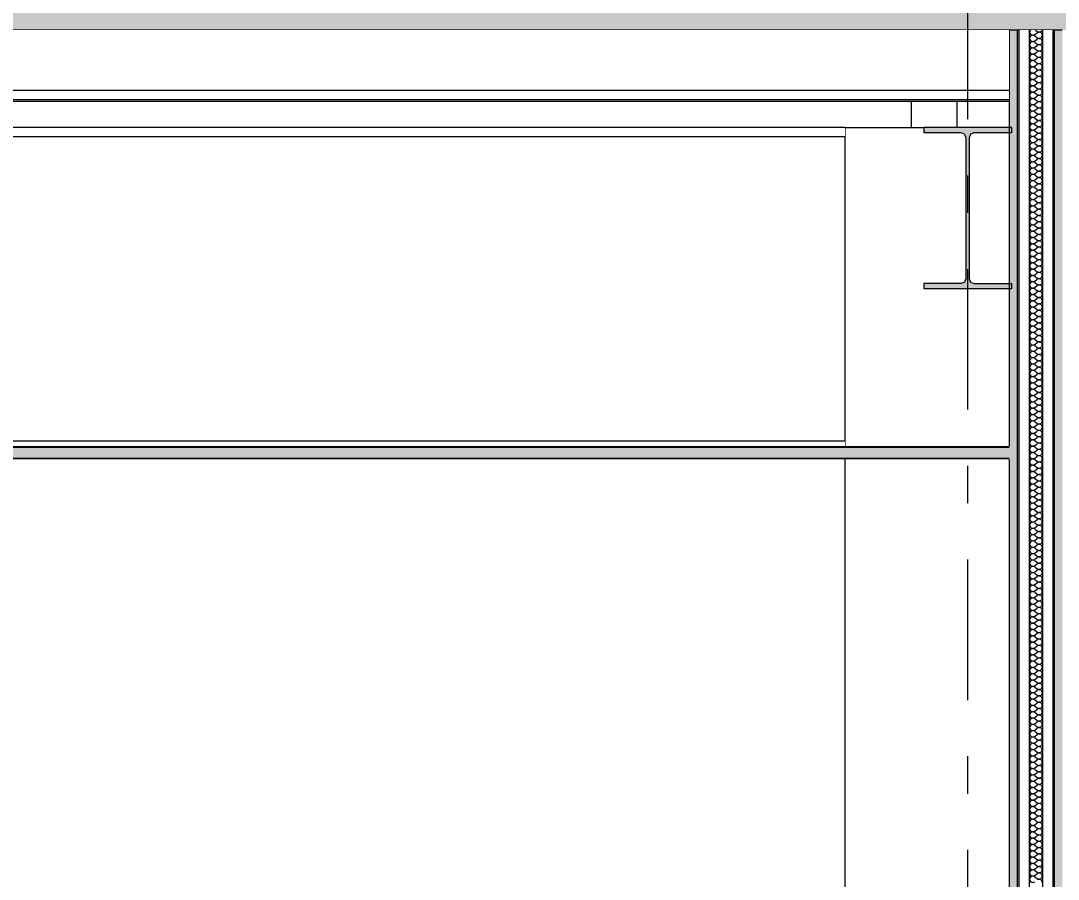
# Model space of a CAD drawing. Header units: millimetres. Extents: x -48147 to 1417267, y -496296 to 18123.
# Drawn here: x 1378748 to 1380703, y -476938 to -475322 of the extents above; entities that cross this region are included whole.
import ezdxf
from ezdxf.enums import TextEntityAlignment as Align

# ---------------------------------------------------------------- set-up
doc = ezdxf.new("R2010")
doc.units = ezdxf.units.MM
doc.header["$MEASUREMENT"] = 0
doc.linetypes.add('Double Dashed', pattern=[546.805537, 264.583325, -105.833328, 70.555556, -105.833328])
doc.linetypes.add('Wipeout_Contour', pattern=[1000, 0, -1000])
for name, color, linetype in [('New_A-15-MG_Structural_Grid_Phase_2', 7, 'Continuous'), ('New_A-20-M_Ceiling', 7, 'Continuous'), ('New_A-20-M_Roof', 7, 'Continuous'), ('New_A-25-M_Wall_Int', 7, 'Continuous'), ('New_A-95-D_1_20', 7, 'Continuous'), ('S-280-M_STRUCT_FRAME.IFC Import', 7, 'Continuous')]:
    doc.layers.add(name, color=color, linetype=linetype)
for name, color, linetype, lineweight, true_color in [('New_A-15-MG_Structural_Grid_Phase_2_Pen_No__222', 7, 'Continuous', 13, 0x65af33), ('New_A-20-M_Ceiling_Pen_No__107', 7, 'Continuous', 15, 0xa6a6a6), ('New_A-20-M_Ceiling_Pen_No__29', 7, 'Continuous', 50, 0x2a2a2a), ('New_A-20-M_Roof_Pen_No__81', 7, 'Continuous', 20, 0x6a6a6a), ('New_A-25-M_Wall_Int_Pen_No__107', 7, 'Continuous', 15, 0xa6a6a6)]:
    doc.layers.add(name, color=color, linetype=linetype, lineweight=lineweight, true_color=true_color)
for name, color, linetype, lineweight in [('New_A-20-M_Roof_Pen_No__4', 7, 'Continuous', 20), ('New_A-25-M_Wall_Int_Pen_No__1', 7, 'Continuous', 13), ('New_A-25-M_Wall_Int_Pen_No__87', 8, 'Continuous', 20), ('New_A-95-D_1_20_Pen_No__1', 7, 'Continuous', 13), ('S-280-M_STRUCT_FRAME.IFC Import_Pen_No__1', 7, 'Continuous', 13), ('S-280-M_STRUCT_FRAME.IFC Import_Pen_No__160', 5, 'Continuous', 200), ('S-280-M_STRUCT_FRAME.IFC Import_Pen_No__90', 8, 'Continuous', 20)]:
    doc.layers.add(name, color=color, linetype=linetype, lineweight=lineweight)
doc.styles.add('GENERATED_STYLE_1', font='')
doc.styles.add('GENERATED_STYLE_2', font='')
doc.styles.get('GENERATED_STYLE_1').set_extended_font_data('Arial')
doc.styles.get('GENERATED_STYLE_2').set_extended_font_data('Swis721 BT')
doc.dimstyles.new('GENERATED_STYLE__4', dxfattribs={"dimtxt": 125, "dimasz": 47.5, "dimexe": 0.18, "dimexo": 50, "dimgap": 0.09, "dimtad": 1, "dimdec": 0, "dimzin": 0, "dimdsep": 46, "dimtxsty": 'GENERATED_STYLE_1', "dimblk": 'ARROWHEAD_2', "dimblk1": 'ARROWHEAD_2', "dimblk2": 'ARROWHEAD_2', "dimcen": 0.09, "dimclrd": 7, "dimclre": 7, "dimclrt": 7, "dimadec": 0, "dimazin": 0, "dimtfac": 1, "dimtdec": 4, "dimtmove": 0, "dimatfit": 3, "dimfxl": 1, "dimtolj": 1, "dimtzin": 0, "dimarcsym": 0})

# ---------------------------------------------------------------- blocks, each defined once
blk = doc.blocks.new('Section Elem_259_2', base_point=(1376122.5, -491272.8))
at = {"layer": 'New_A-20-M_Ceiling_Pen_No__107', "linetype": 'Continuous'}
blk.add_hatch(color=256, dxfattribs=at).paths.add_polyline_path([(1380616.5, -476122.8), (1370604.6, -476122.8), (1370604.6, -476147.8), (1380616.5, -476147.8)])
at = {"layer": 'New_A-20-M_Ceiling_Pen_No__29', "linetype": 'Continuous'}
for p, q in [((1380610.4, -476122.8), (1370604.6, -476122.8)), ((1380610.4, -476147.8), (1370604.6, -476147.8))]:
    blk.add_line(p, q, dxfattribs=at)
blk = doc.blocks.new('Section Elem_273_2', base_point=(1376122.5, -491272.8))
at = {"layer": 'New_A-20-M_Roof_Pen_No__81', "linetype": 'Continuous', "lineweight": 0, "true_color": 0x353535}
blk.add_hatch(color=250, dxfattribs=at).paths.add_polyline_path([(1360664.7, -475304.2), (1360664.5, -475339.3), (1385633.6, -475339.3), (1385633.6, -475304.2)])
at = {"layer": 'New_A-20-M_Roof_Pen_No__4', "linetype": 'Continuous'}
blk.add_line((1380610.4, -475339.3), (1375304.8, -475339.3), dxfattribs=at)
at = {"layer": 'New_A-20-M_Roof_Pen_No__4', "linetype": 'Continuous', "flags": 128}
blk.add_lwpolyline([(1380710.4, -475339.3), (1380695.4, -475339.3), (1380692.4, -475339.3), (1380673.4, -475339.3), (1380648.4, -475339.3), (1380628.4, -475339.3), (1380625.4, -475339.3), (1380610.4, -475339.3)], dxfattribs=at)
blk = doc.blocks.new('Section Elem_358_2', base_point=(1376122.5, -491272.8))
at = {"color": 254, "linetype": 'Wipeout_Contour', "lineweight": 0, "ltscale": 5840265.393361829}
blk.add_wipeout([(1380426.7, -475522.8), (1380511.7, -475522.8), (1380511.7, -475473.3), (1380426.7, -475473.3)], dxfattribs=at).dxf.layer = 'New_A-25-M_Wall_Int'
at = {"layer": 'New_A-25-M_Wall_Int_Pen_No__87', "linetype": 'Continuous'}
for p, q in [((1380426.7, -475522.8), (1380426.7, -475473.3)), ((1380511.7, -475473.3), (1380511.7, -475522.8))]:
    blk.add_line(p, q, dxfattribs=at)
blk = doc.blocks.new('Section Elem_383_2', base_point=(1376122.5, -491272.8))
at = {"color": 254, "linetype": 'Wipeout_Contour', "lineweight": 0, "ltscale": 34957127.28784949}
blk.add_wipeout([(1376271.9, -475729.6), (1375149.6, -475729.6), (1375149.6, -476113.1), (1380301.1, -476113.1), (1380301.1, -475540.1), (1376440.8, -475540.1), (1376435.9, -475542.1), (1376432.2, -475551.1), (1376432.2, -476027.6), (1376435.9, -476036.6), (1376444.9, -476040.3), (1376531.8, -476040.3), (1376531.8, -476055.9), (1376322.5, -476055.9), (1376322.5, -476040.3), (1376409.4, -476040.3), (1376418.3, -476036.6), (1376422.1, -476027.6), (1376422.1, -475887.8), (1376422.1, -475687.8), (1376422.1, -475551.1), (1376418.3, -475542.1), (1376413.5, -475540.1), (1376271.9, -475540.1)], dxfattribs=at).dxf.layer = 'New_A-25-M_Wall_Int'
at = {"color": 254, "linetype": 'Wipeout_Contour', "lineweight": 0, "ltscale": 5824102.288806768}
blk.add_wipeout([(1380301.1, -476147.8), (1370604.6, -476147.8), (1370604.6, -479122.8), (1380301.1, -479122.8)], dxfattribs=at).dxf.layer = 'New_A-25-M_Wall_Int'
blk = doc.blocks.new('Section Elem_398_2', base_point=(1376122.5, -491272.8))
at = {"color": 254, "linetype": 'Wipeout_Contour', "lineweight": 0, "ltscale": 20442215.42321885}
blk.add_wipeout([(1380301.1, -475522.8), (1380301.1, -476122.8), (1380610.4, -476122.8), (1380610.4, -475826.6), (1380449.4, -475826.6), (1380449.4, -475816.4), (1380520, -475816.4), (1380526.3, -475813.8), (1380528.9, -475807.5), (1380528.9, -475541.9), (1380526.3, -475535.6), (1380520, -475533), (1380449.4, -475533), (1380449.4, -475522.8)], dxfattribs=at).dxf.layer = 'New_A-25-M_Wall_Int'
at = {"color": 254, "linetype": 'Wipeout_Contour', "lineweight": 0, "ltscale": 5843006.77766928}
blk.add_wipeout([(1380610.4, -476147.8), (1380301.1, -476147.8), (1380301.1, -479122.8), (1380610.4, -479122.8)], dxfattribs=at).dxf.layer = 'New_A-25-M_Wall_Int'
at = {"layer": 'New_A-25-M_Wall_Int_Pen_No__87', "linetype": 'Continuous'}
for p, q in [((1380301.1, -475522.8), (1380301.1, -476122.8)), ((1380301.1, -475522.8), (1380449.4, -475522.8)), ((1380301.1, -476147.8), (1380301.1, -479122.8))]:
    blk.add_line(p, q, dxfattribs=at)
at = {"color": 254, "linetype": 'Wipeout_Contour', "lineweight": 0, "ltscale": 11681654.48860206}
blk.add_wipeout([(1380535, -475541.9), (1380535, -475807.5), (1380537.6, -475813.8), (1380543.9, -475816.4), (1380610.4, -475816.4), (1380610.4, -475533), (1380543.9, -475533), (1380537.6, -475535.6)], dxfattribs=at).dxf.layer = 'New_A-25-M_Wall_Int'
blk = doc.blocks.new('*X432', base_point=(1376122.5, -491272.8))
at = {"layer": 'New_A-25-M_Wall_Int_Pen_No__107', "linetype": 'Continuous'}
for p, q in [((1380659.8, -475339.3), (1380663.3, -475341.9)), ((1380658.5, -475347.8), (1380663.3, -475344.3)), ((1380658.5, -475350.2), (1380663.3, -475353.8)), ((1380658.5, -475359.7), (1380663.3, -475356.2)), ((1380658.5, -475362.1), (1380663.3, -475365.7)), ((1380658.5, -475371.6), (1380663.3, -475368.1)), ((1380658.5, -475374), (1380663.3, -475377.6)), ((1380658.5, -475383.5), (1380663.3, -475380)), ((1380658.5, -475385.9), (1380663.3, -475389.5)), ((1380658.5, -475395.4), (1380663.3, -475391.9)), ((1380658.5, -475397.8), (1380663.3, -475401.4)), ((1380658.5, -475407.3), (1380663.3, -475403.8)), ((1380658.5, -475409.7), (1380663.3, -475413.3)), ((1380658.5, -475419.3), (1380663.3, -475415.7)), ((1380658.5, -475421.6), (1380663.3, -475425.2)), ((1380658.5, -475431.2), (1380663.3, -475427.6)), ((1380658.5, -475433.5), (1380663.3, -475437.1)), ((1380658.5, -475443.1), (1380663.3, -475439.5)), ((1380658.5, -475445.4), (1380663.3, -475449)), ((1380658.5, -475455), (1380663.3, -475451.4)), ((1380658.5, -475457.3), (1380663.3, -475460.9)), ((1380658.5, -475466.9), (1380663.3, -475463.3)), ((1380658.5, -475469.3), (1380663.3, -475472.8)), ((1380658.5, -475478.8), (1380663.3, -475475.2)), ((1380658.5, -475481.2), (1380663.3, -475484.7)), ((1380658.5, -475490.7), (1380663.3, -475487.1)), ((1380658.5, -475493.1), (1380663.3, -475496.6)), ((1380658.5, -475502.6), (1380663.3, -475499)), ((1380658.5, -475505), (1380663.3, -475508.5)), ((1380658.5, -475514.5), (1380663.3, -475510.9)), ((1380658.5, -475516.9), (1380663.3, -475520.4)), ((1380658.5, -475526.4), (1380663.3, -475522.8)), ((1380658.5, -475528.8), (1380663.3, -475532.3)), ((1380658.5, -475538.3), (1380663.3, -475534.7)), ((1380658.5, -475540.7), (1380663.3, -475544.3)), ((1380658.5, -475550.2), (1380663.3, -475546.6)), ((1380658.5, -475552.6), (1380663.3, -475556.2)), ((1380658.5, -475562.1), (1380663.3, -475558.5)), ((1380658.5, -475564.5), (1380663.3, -475568.1)), ((1380658.5, -475574), (1380663.3, -475570.4)), ((1380658.5, -475576.4), (1380663.3, -475580)), ((1380658.5, -475585.9), (1380663.3, -475582.3)), ((1380658.5, -475588.3), (1380663.3, -475591.9)), ((1380658.5, -475597.8), (1380663.3, -475594.3)), ((1380658.5, -475600.2), (1380663.3, -475603.8)), ((1380658.5, -475609.7), (1380663.3, -475606.2)), ((1380658.5, -475612.1), (1380663.3, -475615.7)), ((1380658.5, -475621.6), (1380663.3, -475618.1)), ((1380658.5, -475624), (1380663.3, -475627.6)), ((1380658.5, -475633.5), (1380663.3, -475630)), ((1380658.5, -475635.9), (1380663.3, -475639.5)), ((1380658.5, -475645.4), (1380663.3, -475641.9)), ((1380658.5, -475647.8), (1380663.3, -475651.4)), ((1380658.5, -475657.3), (1380663.3, -475653.8)), ((1380658.5, -475659.7), (1380663.3, -475663.3)), ((1380658.5, -475669.3), (1380663.3, -475665.7)), ((1380658.5, -475671.6), (1380663.3, -475675.2)), ((1380658.5, -475681.2), (1380663.3, -475677.6)), ((1380658.5, -475683.5), (1380663.3, -475687.1)), ((1380658.5, -475693.1), (1380663.3, -475689.5)), ((1380658.5, -475695.4), (1380663.3, -475699)), ((1380658.5, -475705), (1380663.3, -475701.4)), ((1380658.5, -475707.3), (1380663.3, -475710.9)), ((1380658.5, -475716.9), (1380663.3, -475713.3)), ((1380658.5, -475719.3), (1380663.3, -475722.8)), ((1380658.5, -475728.8), (1380663.3, -475725.2)), ((1380658.5, -475731.2), (1380663.3, -475734.7)), ((1380658.5, -475740.7), (1380663.3, -475737.1)), ((1380658.5, -475743.1), (1380663.3, -475746.6)), ((1380658.5, -475752.6), (1380663.3, -475749)), ((1380658.5, -475755), (1380663.3, -475758.5)), ((1380658.5, -475764.5), (1380663.3, -475760.9)), ((1380658.5, -475766.9), (1380663.3, -475770.4)), ((1380658.5, -475776.4), (1380663.3, -475772.8)), ((1380658.5, -475778.8), (1380663.3, -475782.3)), ((1380658.5, -475788.3), (1380663.3, -475784.7)), ((1380658.5, -475790.7), (1380663.3, -475794.3)), ((1380658.5, -475800.2), (1380663.3, -475796.6)), ((1380658.5, -475802.6), (1380663.3, -475806.2)), ((1380658.5, -475812.1), (1380663.3, -475808.5)), ((1380658.5, -475814.5), (1380663.3, -475818.1)), ((1380658.5, -475824), (1380663.3, -475820.4)), ((1380658.5, -475826.4), (1380663.3, -475830)), ((1380658.5, -475835.9), (1380663.3, -475832.3)), ((1380658.5, -475838.3), (1380663.3, -475841.9)), ((1380658.5, -475847.8), (1380663.3, -475844.3)), ((1380658.5, -475850.2), (1380663.3, -475853.8)), ((1380658.5, -475859.7), (1380663.3, -475856.2)), ((1380658.5, -475862.1), (1380663.3, -475865.7)), ((1380658.5, -475871.6), (1380663.3, -475868.1)), ((1380658.5, -475874), (1380663.3, -475877.6)), ((1380658.5, -475883.5), (1380663.3, -475880)), ((1380658.5, -475885.9), (1380663.3, -475889.5)), ((1380658.5, -475895.4), (1380663.3, -475891.9)), ((1380658.5, -475897.8), (1380663.3, -475901.4)), ((1380658.5, -475907.3), (1380663.3, -475903.8)), ((1380658.5, -475909.7), (1380663.3, -475913.3)), ((1380658.5, -475919.3), (1380663.3, -475915.7)), ((1380658.5, -475921.6), (1380663.3, -475925.2)), ((1380658.5, -475931.2), (1380663.3, -475927.6)), ((1380658.5, -475933.5), (1380663.3, -475937.1)), ((1380658.5, -475943.1), (1380663.3, -475939.5)), ((1380658.5, -475945.4), (1380663.3, -475949)), ((1380658.5, -475955), (1380663.3, -475951.4)), ((1380658.5, -475957.3), (1380663.3, -475960.9)), ((1380658.5, -475966.9), (1380663.3, -475963.3)), ((1380658.5, -475969.3), (1380663.3, -475972.8)), ((1380658.5, -475978.8), (1380663.3, -475975.2)), ((1380658.5, -475981.2), (1380663.3, -475984.7)), ((1380658.5, -475990.7), (1380663.3, -475987.1)), ((1380658.5, -475993.1), (1380663.3, -475996.6)), ((1380658.5, -476002.6), (1380663.3, -475999)), ((1380658.5, -476005), (1380663.3, -476008.5)), ((1380658.5, -476014.5), (1380663.3, -476010.9)), ((1380658.5, -476016.9), (1380663.3, -476020.4)), ((1380658.5, -476026.4), (1380663.3, -476022.8)), ((1380658.5, -476028.8), (1380663.3, -476032.3)), ((1380658.5, -476038.3), (1380663.3, -476034.7)), ((1380658.5, -476040.7), (1380663.3, -476044.3)), ((1380658.5, -476050.2), (1380663.3, -476046.6)), ((1380658.5, -476052.6), (1380663.3, -476056.2)), ((1380658.5, -476062.1), (1380663.3, -476058.5)), ((1380658.5, -476064.5), (1380663.3, -476068.1)), ((1380658.5, -476074), (1380663.3, -476070.4)), ((1380658.5, -476076.4), (1380663.3, -476080)), ((1380658.5, -476085.9), (1380663.3, -476082.3)), ((1380658.5, -476088.3), (1380663.3, -476091.9)), ((1380658.5, -476097.8), (1380663.3, -476094.3)), ((1380658.5, -476100.2), (1380663.3, -476103.8)), ((1380658.5, -476109.7), (1380663.3, -476106.2)), ((1380658.5, -476112.1), (1380663.3, -476115.7)), ((1380658.5, -476121.6), (1380663.3, -476118.1)), ((1380658.5, -476124), (1380663.3, -476127.6)), ((1380658.5, -476133.5), (1380663.3, -476130)), ((1380658.5, -476135.9), (1380663.3, -476139.5)), ((1380658.5, -476145.4), (1380663.3, -476141.9)), ((1380658.5, -476147.8), (1380663.3, -476151.4)), ((1380658.5, -476157.3), (1380663.3, -476153.8)), ((1380658.5, -476159.7), (1380663.3, -476163.3)), ((1380658.5, -476169.3), (1380663.3, -476165.7)), ((1380658.5, -476171.6), (1380663.3, -476175.2)), ((1380658.5, -476181.2), (1380663.3, -476177.6)), ((1380658.5, -476183.5), (1380663.3, -476187.1)), ((1380658.5, -476193.1), (1380663.3, -476189.5)), ((1380658.5, -476195.4), (1380663.3, -476199)), ((1380658.5, -476205), (1380663.3, -476201.4)), ((1380658.5, -476207.3), (1380663.3, -476210.9)), ((1380658.5, -476216.9), (1380663.3, -476213.3)), ((1380658.5, -476219.3), (1380663.3, -476222.8)), ((1380658.5, -476228.8), (1380663.3, -476225.2)), ((1380658.5, -476231.2), (1380663.3, -476234.7)), ((1380658.5, -476240.7), (1380663.3, -476237.1)), ((1380658.5, -476243.1), (1380663.3, -476246.6)), ((1380658.5, -476252.6), (1380663.3, -476249)), ((1380658.5, -476255), (1380663.3, -476258.5)), ((1380658.5, -476264.5), (1380663.3, -476260.9)), ((1380658.5, -476266.9), (1380663.3, -476270.4)), ((1380658.5, -476276.4), (1380663.3, -476272.8)), ((1380658.5, -476278.8), (1380663.3, -476282.3)), ((1380658.5, -476288.3), (1380663.3, -476284.7)), ((1380658.5, -476290.7), (1380663.3, -476294.3)), ((1380658.5, -476300.2), (1380663.3, -476296.6)), ((1380658.5, -476302.6), (1380663.3, -476306.2)), ((1380658.5, -476312.1), (1380663.3, -476308.5)), ((1380658.5, -476314.5), (1380663.3, -476318.1)), ((1380658.5, -476324), (1380663.3, -476320.4)), ((1380658.5, -476326.4), (1380663.3, -476330)), ((1380658.5, -476335.9), (1380663.3, -476332.3)), ((1380658.5, -476338.3), (1380663.3, -476341.9)), ((1380658.5, -476347.8), (1380663.3, -476344.3)), ((1380658.5, -476350.2), (1380663.3, -476353.8)), ((1380658.5, -476359.7), (1380663.3, -476356.2)), ((1380658.5, -476362.1), (1380663.3, -476365.7)), ((1380658.5, -476371.6), (1380663.3, -476368.1)), ((1380658.5, -476374), (1380663.3, -476377.6)), ((1380658.5, -476383.5), (1380663.3, -476380)), ((1380658.5, -476385.9), (1380663.3, -476389.5)), ((1380658.5, -476395.4), (1380663.3, -476391.9)), ((1380658.5, -476397.8), (1380663.3, -476401.4)), ((1380658.5, -476407.3), (1380663.3, -476403.8)), ((1380658.5, -476409.7), (1380663.3, -476413.3)), ((1380658.5, -476419.3), (1380663.3, -476415.7)), ((1380658.5, -476421.6), (1380663.3, -476425.2)), ((1380658.5, -476431.2), (1380663.3, -476427.6)), ((1380658.5, -476433.5), (1380663.3, -476437.1)), ((1380658.5, -476443.1), (1380663.3, -476439.5)), ((1380658.5, -476445.4), (1380663.3, -476449)), ((1380658.5, -476455), (1380663.3, -476451.4)), ((1380658.5, -476457.3), (1380663.3, -476460.9)), ((1380658.5, -476466.9), (1380663.3, -476463.3)), ((1380658.5, -476469.3), (1380663.3, -476472.8)), ((1380658.5, -476478.8), (1380663.3, -476475.2)), ((1380658.5, -476481.2), (1380663.3, -476484.7)), ((1380658.5, -476490.7), (1380663.3, -476487.1)), ((1380658.5, -476493.1), (1380663.3, -476496.6)), ((1380658.5, -476502.6), (1380663.3, -476499)), ((1380658.5, -476505), (1380663.3, -476508.5)), ((1380658.5, -476514.5), (1380663.3, -476510.9)), ((1380658.5, -476516.9), (1380663.3, -476520.4)), ((1380658.5, -476526.4), (1380663.3, -476522.8)), ((1380658.5, -476528.8), (1380663.3, -476532.3)), ((1380658.5, -476538.3), (1380663.3, -476534.7)), ((1380658.5, -476540.7), (1380663.3, -476544.3)), ((1380658.5, -476550.2), (1380663.3, -476546.6)), ((1380658.5, -476552.6), (1380663.3, -476556.2)), ((1380658.5, -476562.1), (1380663.3, -476558.5)), ((1380658.5, -476564.5), (1380663.3, -476568.1)), ((1380658.5, -476574), (1380663.3, -476570.4)), ((1380658.5, -476576.4), (1380663.3, -476580)), ((1380658.5, -476585.9), (1380663.3, -476582.3)), ((1380658.5, -476588.3), (1380663.3, -476591.9)), ((1380658.5, -476597.8), (1380663.3, -476594.3)), ((1380658.5, -476600.2), (1380663.3, -476603.8)), ((1380658.5, -476609.7), (1380663.3, -476606.2)), ((1380658.5, -476612.1), (1380663.3, -476615.7)), ((1380658.5, -476621.6), (1380663.3, -476618.1)), ((1380658.5, -476624), (1380663.3, -476627.6)), ((1380658.5, -476633.5), (1380663.3, -476630)), ((1380658.5, -476635.9), (1380663.3, -476639.5)), ((1380658.5, -476645.4), (1380663.3, -476641.9)), ((1380658.5, -476647.8), (1380663.3, -476651.4)), ((1380658.5, -476657.3), (1380663.3, -476653.8)), ((1380658.5, -476659.7), (1380663.3, -476663.3)), ((1380658.5, -476669.3), (1380663.3, -476665.7)), ((1380658.5, -476671.6), (1380663.3, -476675.2)), ((1380658.5, -476681.2), (1380663.3, -476677.6)), ((1380658.5, -476683.5), (1380663.3, -476687.1)), ((1380658.5, -476693.1), (1380663.3, -476689.5)), ((1380658.5, -476695.4), (1380663.3, -476699)), ((1380658.5, -476705), (1380663.3, -476701.4)), ((1380658.5, -476707.3), (1380663.3, -476710.9)), ((1380658.5, -476716.9), (1380663.3, -476713.3)), ((1380658.5, -476719.3), (1380663.3, -476722.8)), ((1380658.5, -476728.8), (1380663.3, -476725.2)), ((1380658.5, -476731.2), (1380663.3, -476734.7)), ((1380658.5, -476740.7), (1380663.3, -476737.1)), ((1380658.5, -476743.1), (1380663.3, -476746.6)), ((1380658.5, -476752.6), (1380663.3, -476749)), ((1380658.5, -476755), (1380663.3, -476758.5)), ((1380658.5, -476764.5), (1380663.3, -476760.9)), ((1380658.5, -476766.9), (1380663.3, -476770.4)), ((1380658.5, -476776.4), (1380663.3, -476772.8)), ((1380658.5, -476778.8), (1380663.3, -476782.3)), ((1380658.5, -476788.3), (1380663.3, -476784.7)), ((1380658.5, -476790.7), (1380663.3, -476794.3)), ((1380658.5, -476800.2), (1380663.3, -476796.6)), ((1380658.5, -476802.6), (1380663.3, -476806.2)), ((1380658.5, -476812.1), (1380663.3, -476808.5)), ((1380658.5, -476814.5), (1380663.3, -476818.1)), ((1380658.5, -476824), (1380663.3, -476820.4)), ((1380658.5, -476826.4), (1380663.3, -476830)), ((1380658.5, -476835.9), (1380663.3, -476832.3)), ((1380658.5, -476838.3), (1380663.3, -476841.9)), ((1380658.5, -476847.8), (1380663.3, -476844.3)), ((1380658.5, -476850.2), (1380663.3, -476853.8)), ((1380658.5, -476859.7), (1380663.3, -476856.2)), ((1380658.5, -476862.1), (1380663.3, -476865.7)), ((1380658.5, -476871.6), (1380663.3, -476868.1)), ((1380658.5, -476874), (1380663.3, -476877.6)), ((1380658.5, -476883.5), (1380663.3, -476880)), ((1380658.5, -476885.9), (1380663.3, -476889.5)), ((1380658.5, -476895.4), (1380663.3, -476891.9)), ((1380658.5, -476897.8), (1380663.3, -476901.4)), ((1380658.5, -476907.3), (1380663.3, -476903.8)), ((1380658.5, -476909.7), (1380663.3, -476913.3)), ((1380658.5, -476919.3), (1380663.3, -476915.7)), ((1380658.5, -476921.6), (1380663.3, -476925.2)), ((1380658.5, -476931.2), (1380663.3, -476927.6)), ((1380658.5, -476933.5), (1380663.3, -476937.1))]:
    blk.add_line(p, q, dxfattribs=at)
for centre, start, end in [((1380654.9, -475343.1), 140.2276, 306.8699), ((1380666.8, -475337.1), 233.1301, 338.8838), ((1380654.9, -475355), 53.1301, 306.8699), ((1380666.8, -475349), 0, 126.8699), ((1380666.8, -475349), 233.1301, 0), ((1380666.8, -475360.9), 0, 126.8699), ((1380654.9, -475366.9), 53.1301, 306.8699), ((1380654.9, -475378.8), 53.1301, 306.8699), ((1380666.8, -475360.9), 233.1301, 0), ((1380666.8, -475372.8), 0, 126.8699), ((1380666.8, -475372.8), 233.1301, 0), ((1380666.8, -475384.7), 0, 126.8699), ((1380654.9, -475390.7), 53.1301, 306.8699), ((1380654.9, -475402.6), 53.1301, 306.8699), ((1380666.8, -475384.7), 233.1301, 0), ((1380666.8, -475396.6), 0, 126.8699), ((1380666.8, -475396.6), 233.1301, 0), ((1380654.9, -475414.5), 53.1301, 306.8699), ((1380666.8, -475408.5), 0, 126.8699), ((1380666.8, -475408.5), 233.1301, 0), ((1380666.8, -475420.4), 0, 126.8699), ((1380654.9, -475426.4), 53.1301, 306.8699), ((1380654.9, -475438.3), 53.1301, 306.8699), ((1380666.8, -475420.4), 233.1301, 0), ((1380666.8, -475432.3), 0, 126.8699), ((1380666.8, -475432.3), 233.1301, 0), ((1380666.8, -475444.3), 0, 126.8699), ((1380654.9, -475450.2), 53.1301, 306.8699), ((1380654.9, -475462.1), 53.1301, 306.8699), ((1380666.8, -475444.3), 233.1301, 0), ((1380666.8, -475456.2), 0, 126.8699), ((1380666.8, -475456.2), 233.1301, 0), ((1380654.9, -475474), 53.1301, 306.8699), ((1380666.8, -475468.1), 0, 126.8699), ((1380666.8, -475468.1), 233.1301, 0), ((1380666.8, -475480), 0, 126.8699), ((1380654.9, -475485.9), 53.1301, 306.8699), ((1380654.9, -475497.8), 53.1301, 306.8699), ((1380666.8, -475480), 233.1301, 0), ((1380666.8, -475491.9), 0, 126.8699), ((1380666.8, -475491.9), 233.1301, 0), ((1380654.9, -475509.7), 53.1301, 306.8699), ((1380654.9, -475521.6), 53.1301, 306.8699), ((1380666.8, -475503.8), 0, 126.8699), ((1380666.8, -475503.8), 233.1301, 0), ((1380666.8, -475515.7), 0, 126.8699), ((1380666.8, -475515.7), 233.1301, 0), ((1380654.9, -475533.5), 53.1301, 306.8699), ((1380666.8, -475527.6), 0, 126.8699), ((1380666.8, -475527.6), 233.1301, 0), ((1380666.8, -475539.5), 0, 126.8699), ((1380654.9, -475545.4), 53.1301, 306.8699), ((1380654.9, -475557.3), 53.1301, 306.8699), ((1380666.8, -475539.5), 233.1301, 0), ((1380666.8, -475551.4), 0, 126.8699), ((1380666.8, -475551.4), 233.1301, 0), ((1380654.9, -475569.3), 53.1301, 306.8699), ((1380666.8, -475563.3), 0, 126.8699), ((1380666.8, -475563.3), 233.1301, 0), ((1380666.8, -475575.2), 0, 126.8699), ((1380654.9, -475581.2), 53.1301, 306.8699), ((1380654.9, -475593.1), 53.1301, 306.8699), ((1380666.8, -475575.2), 233.1301, 0), ((1380666.8, -475587.1), 0, 126.8699), ((1380666.8, -475587.1), 233.1301, 0), ((1380666.8, -475599), 0, 126.8699), ((1380654.9, -475605), 53.1301, 306.8699), ((1380654.9, -475616.9), 53.1301, 306.8699), ((1380666.8, -475599), 233.1301, 0), ((1380666.8, -475610.9), 0, 126.8699), ((1380666.8, -475610.9), 233.1301, 0), ((1380654.9, -475628.8), 53.1301, 306.8699), ((1380666.8, -475622.8), 0, 126.8699), ((1380666.8, -475622.8), 233.1301, 0), ((1380666.8, -475634.7), 0, 126.8699), ((1380654.9, -475640.7), 53.1301, 306.8699), ((1380654.9, -475652.6), 53.1301, 306.8699), ((1380666.8, -475634.7), 233.1301, 0), ((1380666.8, -475646.6), 0, 126.8699), ((1380666.8, -475646.6), 233.1301, 0), ((1380666.8, -475658.5), 0, 126.8699), ((1380654.9, -475664.5), 53.1301, 306.8699), ((1380654.9, -475676.4), 53.1301, 306.8699), ((1380666.8, -475658.5), 233.1301, 0), ((1380666.8, -475670.4), 0, 126.8699), ((1380666.8, -475670.4), 233.1301, 0), ((1380654.9, -475688.3), 53.1301, 306.8699), ((1380666.8, -475682.3), 0, 126.8699), ((1380666.8, -475682.3), 233.1301, 0), ((1380666.8, -475694.3), 0, 126.8699), ((1380654.9, -475700.2), 53.1301, 306.8699), ((1380654.9, -475712.1), 53.1301, 306.8699), ((1380666.8, -475694.3), 233.1301, 0), ((1380666.8, -475706.2), 0, 126.8699), ((1380666.8, -475706.2), 233.1301, 0), ((1380654.9, -475724), 53.1301, 306.8699), ((1380654.9, -475735.9), 53.1301, 306.8699), ((1380666.8, -475718.1), 0, 126.8699), ((1380666.8, -475718.1), 233.1301, 0), ((1380666.8, -475730), 0, 126.8699), ((1380666.8, -475730), 233.1301, 0), ((1380654.9, -475747.8), 53.1301, 306.8699), ((1380666.8, -475741.9), 0, 126.8699), ((1380666.8, -475741.9), 233.1301, 0), ((1380666.8, -475753.8), 0, 126.8699), ((1380654.9, -475759.7), 53.1301, 306.8699), ((1380654.9, -475771.6), 53.1301, 306.8699), ((1380666.8, -475753.8), 233.1301, 0), ((1380666.8, -475765.7), 0, 126.8699), ((1380666.8, -475765.7), 233.1301, 0), ((1380654.9, -475783.5), 53.1301, 306.8699), ((1380654.9, -475795.4), 53.1301, 306.8699), ((1380666.8, -475777.6), 0, 126.8699), ((1380666.8, -475777.6), 233.1301, 0), ((1380666.8, -475789.5), 0, 126.8699), ((1380666.8, -475789.5), 233.1301, 0), ((1380654.9, -475807.3), 53.1301, 306.8699), ((1380666.8, -475801.4), 0, 126.8699), ((1380666.8, -475801.4), 233.1301, 0), ((1380666.8, -475813.3), 0, 126.8699), ((1380654.9, -475819.3), 53.1301, 306.8699), ((1380654.9, -475831.2), 53.1301, 306.8699), ((1380666.8, -475813.3), 233.1301, 0), ((1380666.8, -475825.2), 0, 126.8699), ((1380666.8, -475825.2), 233.1301, 0), ((1380654.9, -475843.1), 53.1301, 306.8699), ((1380666.8, -475837.1), 0, 126.8699), ((1380666.8, -475837.1), 233.1301, 0), ((1380666.8, -475849), 0, 126.8699), ((1380654.9, -475855), 53.1301, 306.8699), ((1380654.9, -475866.9), 53.1301, 306.8699), ((1380666.8, -475849), 233.1301, 0), ((1380666.8, -475860.9), 0, 126.8699), ((1380666.8, -475860.9), 233.1301, 0), ((1380666.8, -475872.8), 0, 126.8699), ((1380654.9, -475878.8), 53.1301, 306.8699), ((1380654.9, -475890.7), 53.1301, 306.8699), ((1380666.8, -475872.8), 233.1301, 0), ((1380666.8, -475884.7), 0, 126.8699), ((1380666.8, -475884.7), 233.1301, 0), ((1380654.9, -475902.6), 53.1301, 306.8699), ((1380666.8, -475896.6), 0, 126.8699), ((1380666.8, -475896.6), 233.1301, 0), ((1380666.8, -475908.5), 0, 126.8699), ((1380654.9, -475914.5), 53.1301, 306.8699), ((1380654.9, -475926.4), 53.1301, 306.8699), ((1380666.8, -475908.5), 233.1301, 0), ((1380666.8, -475920.4), 0, 126.8699), ((1380666.8, -475920.4), 233.1301, 0), ((1380666.8, -475932.3), 0, 126.8699), ((1380654.9, -475938.3), 53.1301, 306.8699), ((1380654.9, -475950.2), 53.1301, 306.8699), ((1380666.8, -475932.3), 233.1301, 0), ((1380666.8, -475944.3), 0, 126.8699), ((1380666.8, -475944.3), 233.1301, 0), ((1380654.9, -475962.1), 53.1301, 306.8699), ((1380666.8, -475956.2), 0, 126.8699), ((1380666.8, -475956.2), 233.1301, 0), ((1380666.8, -475968.1), 0, 126.8699), ((1380654.9, -475974), 53.1301, 306.8699), ((1380654.9, -475985.9), 53.1301, 306.8699), ((1380666.8, -475968.1), 233.1301, 0), ((1380666.8, -475980), 0, 126.8699), ((1380666.8, -475980), 233.1301, 0), ((1380654.9, -475997.8), 53.1301, 306.8699), ((1380654.9, -476009.7), 53.1301, 306.8699), ((1380666.8, -475991.9), 0, 126.8699), ((1380666.8, -475991.9), 233.1301, 0), ((1380666.8, -476003.8), 0, 126.8699), ((1380666.8, -476003.8), 233.1301, 0), ((1380654.9, -476021.6), 53.1301, 306.8699), ((1380666.8, -476015.7), 0, 126.8699), ((1380666.8, -476015.7), 233.1301, 0), ((1380666.8, -476027.6), 0, 126.8699), ((1380654.9, -476033.5), 53.1301, 306.8699), ((1380654.9, -476045.4), 53.1301, 306.8699), ((1380666.8, -476027.6), 233.1301, 0), ((1380666.8, -476039.5), 0, 126.8699), ((1380666.8, -476039.5), 233.1301, 0), ((1380654.9, -476057.3), 53.1301, 306.8699), ((1380654.9, -476069.3), 53.1301, 306.8699), ((1380666.8, -476051.4), 0, 126.8699), ((1380666.8, -476051.4), 233.1301, 0), ((1380666.8, -476063.3), 0, 126.8699), ((1380666.8, -476063.3), 233.1301, 0), ((1380654.9, -476081.2), 53.1301, 306.8699), ((1380666.8, -476075.2), 0, 126.8699), ((1380666.8, -476075.2), 233.1301, 0), ((1380666.8, -476087.1), 0, 126.8699), ((1380654.9, -476093.1), 53.1301, 306.8699), ((1380654.9, -476105), 53.1301, 306.8699), ((1380666.8, -476087.1), 233.1301, 0), ((1380666.8, -476099), 0, 126.8699), ((1380666.8, -476099), 233.1301, 0), ((1380654.9, -476116.9), 53.1301, 306.8699), ((1380666.8, -476110.9), 0, 126.8699), ((1380666.8, -476110.9), 233.1301, 0), ((1380666.8, -476122.8), 0, 126.8699), ((1380654.9, -476128.8), 53.1301, 306.8699), ((1380654.9, -476140.7), 53.1301, 306.8699), ((1380666.8, -476122.8), 233.1301, 0), ((1380666.8, -476134.7), 0, 126.8699), ((1380666.8, -476134.7), 233.1301, 0), ((1380666.8, -476146.6), 0, 126.8699), ((1380654.9, -476152.6), 53.1301, 306.8699), ((1380654.9, -476164.5), 53.1301, 306.8699), ((1380666.8, -476146.6), 233.1301, 0), ((1380666.8, -476158.5), 0, 126.8699), ((1380666.8, -476158.5), 233.1301, 0), ((1380654.9, -476176.4), 53.1301, 306.8699), ((1380666.8, -476170.4), 0, 126.8699), ((1380666.8, -476170.4), 233.1301, 0), ((1380666.8, -476182.3), 0, 126.8699), ((1380654.9, -476188.3), 53.1301, 306.8699), ((1380654.9, -476200.2), 53.1301, 306.8699), ((1380666.8, -476182.3), 233.1301, 0), ((1380666.8, -476194.3), 0, 126.8699), ((1380666.8, -476194.3), 233.1301, 0), ((1380666.8, -476206.2), 0, 126.8699), ((1380654.9, -476212.1), 53.1301, 306.8699), ((1380654.9, -476224), 53.1301, 306.8699), ((1380666.8, -476206.2), 233.1301, 0), ((1380666.8, -476218.1), 0, 126.8699), ((1380666.8, -476218.1), 233.1301, 0), ((1380654.9, -476235.9), 53.1301, 306.8699), ((1380666.8, -476230), 0, 126.8699), ((1380666.8, -476230), 233.1301, 0), ((1380666.8, -476241.9), 0, 126.8699), ((1380654.9, -476247.8), 53.1301, 306.8699), ((1380654.9, -476259.7), 53.1301, 306.8699), ((1380666.8, -476241.9), 233.1301, 0), ((1380666.8, -476253.8), 0, 126.8699), ((1380666.8, -476253.8), 233.1301, 0), ((1380654.9, -476271.6), 53.1301, 306.8699), ((1380654.9, -476283.5), 53.1301, 306.8699), ((1380666.8, -476265.7), 0, 126.8699), ((1380666.8, -476265.7), 233.1301, 0), ((1380666.8, -476277.6), 0, 126.8699), ((1380666.8, -476277.6), 233.1301, 0), ((1380654.9, -476295.4), 53.1301, 306.8699), ((1380666.8, -476289.5), 0, 126.8699), ((1380666.8, -476289.5), 233.1301, 0), ((1380666.8, -476301.4), 0, 126.8699), ((1380654.9, -476307.3), 53.1301, 306.8699), ((1380654.9, -476319.3), 53.1301, 306.8699), ((1380666.8, -476301.4), 233.1301, 0), ((1380666.8, -476313.3), 0, 126.8699), ((1380666.8, -476313.3), 233.1301, 0), ((1380654.9, -476331.2), 53.1301, 306.8699), ((1380654.9, -476343.1), 53.1301, 306.8699), ((1380666.8, -476325.2), 0, 126.8699), ((1380666.8, -476325.2), 233.1301, 0), ((1380666.8, -476337.1), 0, 126.8699), ((1380666.8, -476337.1), 233.1301, 0), ((1380654.9, -476355), 53.1301, 306.8699), ((1380666.8, -476349), 0, 126.8699), ((1380666.8, -476349), 233.1301, 0), ((1380666.8, -476360.9), 0, 126.8699), ((1380654.9, -476366.9), 53.1301, 306.8699), ((1380654.9, -476378.8), 53.1301, 306.8699), ((1380666.8, -476360.9), 233.1301, 0), ((1380666.8, -476372.8), 0, 126.8699), ((1380666.8, -476372.8), 233.1301, 0), ((1380654.9, -476390.7), 53.1301, 306.8699), ((1380666.8, -476384.7), 0, 126.8699), ((1380666.8, -476384.7), 233.1301, 0), ((1380666.8, -476396.6), 0, 126.8699), ((1380654.9, -476402.6), 53.1301, 306.8699), ((1380654.9, -476414.5), 53.1301, 306.8699), ((1380666.8, -476396.6), 233.1301, 0), ((1380666.8, -476408.5), 0, 126.8699), ((1380666.8, -476408.5), 233.1301, 0), ((1380666.8, -476420.4), 0, 126.8699), ((1380654.9, -476426.4), 53.1301, 306.8699), ((1380654.9, -476438.3), 53.1301, 306.8699), ((1380666.8, -476420.4), 233.1301, 0), ((1380666.8, -476432.3), 0, 126.8699), ((1380666.8, -476432.3), 233.1301, 0), ((1380654.9, -476450.2), 53.1301, 306.8699), ((1380666.8, -476444.3), 0, 126.8699), ((1380666.8, -476444.3), 233.1301, 0), ((1380666.8, -476456.2), 0, 126.8699), ((1380654.9, -476462.1), 53.1301, 306.8699), ((1380654.9, -476474), 53.1301, 306.8699), ((1380666.8, -476456.2), 233.1301, 0), ((1380666.8, -476468.1), 0, 126.8699), ((1380666.8, -476468.1), 233.1301, 0), ((1380666.8, -476480), 0, 126.8699), ((1380654.9, -476485.9), 53.1301, 306.8699), ((1380654.9, -476497.8), 53.1301, 306.8699), ((1380666.8, -476480), 233.1301, 0), ((1380666.8, -476491.9), 0, 126.8699), ((1380666.8, -476491.9), 233.1301, 0), ((1380654.9, -476509.7), 53.1301, 306.8699), ((1380666.8, -476503.8), 0, 126.8699), ((1380666.8, -476503.8), 233.1301, 0), ((1380666.8, -476515.7), 0, 126.8699), ((1380654.9, -476521.6), 53.1301, 306.8699), ((1380654.9, -476533.5), 53.1301, 306.8699), ((1380666.8, -476515.7), 233.1301, 0), ((1380666.8, -476527.6), 0, 126.8699), ((1380666.8, -476527.6), 233.1301, 0), ((1380654.9, -476545.4), 53.1301, 306.8699), ((1380654.9, -476557.3), 53.1301, 306.8699), ((1380666.8, -476539.5), 0, 126.8699), ((1380666.8, -476539.5), 233.1301, 0), ((1380666.8, -476551.4), 0, 126.8699), ((1380666.8, -476551.4), 233.1301, 0), ((1380654.9, -476569.3), 53.1301, 306.8699), ((1380666.8, -476563.3), 0, 126.8699), ((1380666.8, -476563.3), 233.1301, 0), ((1380666.8, -476575.2), 0, 126.8699), ((1380654.9, -476581.2), 53.1301, 306.8699), ((1380654.9, -476593.1), 53.1301, 306.8699), ((1380666.8, -476575.2), 233.1301, 0), ((1380666.8, -476587.1), 0, 126.8699), ((1380666.8, -476587.1), 233.1301, 0), ((1380654.9, -476605), 53.1301, 306.8699), ((1380654.9, -476616.9), 53.1301, 306.8699), ((1380666.8, -476599), 0, 126.8699), ((1380666.8, -476599), 233.1301, 0), ((1380666.8, -476610.9), 0, 126.8699), ((1380666.8, -476610.9), 233.1301, 0), ((1380654.9, -476628.8), 53.1301, 306.8699), ((1380666.8, -476622.8), 0, 126.8699), ((1380666.8, -476622.8), 233.1301, 0), ((1380666.8, -476634.7), 0, 126.8699), ((1380654.9, -476640.7), 53.1301, 306.8699), ((1380654.9, -476652.6), 53.1301, 306.8699), ((1380666.8, -476634.7), 233.1301, 0), ((1380666.8, -476646.6), 0, 126.8699), ((1380666.8, -476646.6), 233.1301, 0), ((1380654.9, -476664.5), 53.1301, 306.8699), ((1380666.8, -476658.5), 0, 126.8699), ((1380666.8, -476658.5), 233.1301, 0), ((1380666.8, -476670.4), 0, 126.8699), ((1380654.9, -476676.4), 53.1301, 306.8699), ((1380654.9, -476688.3), 53.1301, 306.8699), ((1380666.8, -476670.4), 233.1301, 0), ((1380666.8, -476682.3), 0, 126.8699), ((1380666.8, -476682.3), 233.1301, 0), ((1380666.8, -476694.3), 0, 126.8699), ((1380654.9, -476700.2), 53.1301, 306.8699), ((1380654.9, -476712.1), 53.1301, 306.8699), ((1380666.8, -476694.3), 233.1301, 0), ((1380666.8, -476706.2), 0, 126.8699), ((1380666.8, -476706.2), 233.1301, 0), ((1380654.9, -476724), 53.1301, 306.8699), ((1380666.8, -476718.1), 0, 126.8699), ((1380666.8, -476718.1), 233.1301, 0), ((1380666.8, -476730), 0, 126.8699), ((1380654.9, -476735.9), 53.1301, 306.8699), ((1380654.9, -476747.8), 53.1301, 306.8699), ((1380666.8, -476730), 233.1301, 0), ((1380666.8, -476741.9), 0, 126.8699), ((1380666.8, -476741.9), 233.1301, 0), ((1380666.8, -476753.8), 0, 126.8699), ((1380654.9, -476759.7), 53.1301, 306.8699), ((1380654.9, -476771.6), 53.1301, 306.8699), ((1380666.8, -476753.8), 233.1301, 0), ((1380666.8, -476765.7), 0, 126.8699), ((1380666.8, -476765.7), 233.1301, 0), ((1380654.9, -476783.5), 53.1301, 306.8699), ((1380666.8, -476777.6), 0, 126.8699), ((1380666.8, -476777.6), 233.1301, 0), ((1380666.8, -476789.5), 0, 126.8699), ((1380654.9, -476795.4), 53.1301, 306.8699), ((1380654.9, -476807.3), 53.1301, 306.8699), ((1380666.8, -476789.5), 233.1301, 0), ((1380666.8, -476801.4), 0, 126.8699), ((1380666.8, -476801.4), 233.1301, 0), ((1380654.9, -476819.3), 53.1301, 306.8699), ((1380654.9, -476831.2), 53.1301, 306.8699), ((1380666.8, -476813.3), 0, 126.8699), ((1380666.8, -476813.3), 233.1301, 0), ((1380666.8, -476825.2), 0, 126.8699), ((1380666.8, -476825.2), 233.1301, 0), ((1380654.9, -476843.1), 53.1301, 306.8699), ((1380666.8, -476837.1), 0, 126.8699), ((1380666.8, -476837.1), 233.1301, 0), ((1380666.8, -476849), 0, 126.8699), ((1380654.9, -476855), 53.1301, 306.8699), ((1380654.9, -476866.9), 53.1301, 306.8699), ((1380666.8, -476849), 233.1301, 0), ((1380666.8, -476860.9), 0, 126.8699), ((1380666.8, -476860.9), 233.1301, 0), ((1380654.9, -476878.8), 53.1301, 306.8699), ((1380654.9, -476890.7), 53.1301, 306.8699), ((1380666.8, -476872.8), 0, 126.8699), ((1380666.8, -476872.8), 233.1301, 0), ((1380666.8, -476884.7), 0, 126.8699), ((1380666.8, -476884.7), 233.1301, 0), ((1380654.9, -476902.6), 53.1301, 306.8699), ((1380666.8, -476896.6), 0, 126.8699), ((1380666.8, -476896.6), 233.1301, 0), ((1380666.8, -476908.5), 0, 126.8699), ((1380654.9, -476914.5), 53.1301, 306.8699), ((1380654.9, -476926.4), 53.1301, 306.8699), ((1380666.8, -476908.5), 233.1301, 0), ((1380666.8, -476920.4), 0, 126.8699), ((1380666.8, -476920.4), 233.1301, 0), ((1380654.9, -476938.3), 53.1301, 306.8699), ((1380666.8, -476932.3), 0, 126.8699), ((1380666.8, -476932.3), 233.1301, 0), ((1380666.8, -476944.3), 0, 126.8699)]:
    blk.add_arc(centre, 5.95, start, end, dxfattribs=at)
blk = doc.blocks.new('Section Elem_401_2', base_point=(1376122.5, -491272.8))
at = {"layer": 'New_A-25-M_Wall_Int_Pen_No__107', "linetype": 'Continuous'}
blk.add_hatch(color=256, dxfattribs=at).paths.add_polyline_path([(1380625.4, -475339.3), (1380610.4, -475339.3), (1380610.4, -476122.8), (1380616.5, -476122.8), (1380616.5, -476147.8), (1380610.4, -476147.8), (1380610.4, -479122.8), (1380625.4, -479122.8)])
at = {"layer": 'New_A-25-M_Wall_Int_Pen_No__107', "linetype": 'Continuous', "lineweight": 0, "true_color": 0x535353}
blk.add_hatch(color=251, dxfattribs=at).paths.add_polyline_path([(1380628.4, -475339.3), (1380625.4, -475339.3), (1380625.4, -479122.8), (1380628.4, -479122.8)])
at = {"layer": 'New_A-25-M_Wall_Int_Pen_No__1', "linetype": 'Continuous'}
for p, q in [((1380610.4, -475339.3), (1380610.4, -476122.8)), ((1380610.4, -476147.8), (1380610.4, -479122.8))]:
    blk.add_line(p, q, dxfattribs=at)
at = {"color": 254, "linetype": 'Wipeout_Contour', "lineweight": 0, "ltscale": 5843170.35923831}
blk.add_wipeout([(1380648.4, -475339.3), (1380628.4, -475339.3), (1380628.4, -479122.8), (1380648.4, -479122.8)], dxfattribs=at).dxf.layer = 'New_A-25-M_Wall_Int'
at = {"layer": 'New_A-25-M_Wall_Int_Pen_No__1', "linetype": 'Continuous'}
for p, q in [((1380625.4, -475339.3), (1380625.4, -479122.8)), ((1380628.4, -475339.3), (1380628.4, -479122.8))]:
    blk.add_line(p, q, dxfattribs=at)
at = {"color": 254, "linetype": 'Wipeout_Contour', "lineweight": 0, "ltscale": 5843255.421004578}
blk.add_wipeout([(1380673.4, -475339.3), (1380648.4, -475339.3), (1380648.4, -479122.8), (1380673.4, -479122.8)], dxfattribs=at).dxf.layer = 'New_A-25-M_Wall_Int'
at = {"layer": 'New_A-25-M_Wall_Int_Pen_No__1', "linetype": 'Continuous'}
blk.add_line((1380648.4, -475339.3), (1380648.4, -479122.8), dxfattribs=at)
at = {"layer": 'New_A-25-M_Wall_Int'}
blk.add_blockref('*X432', (1376122.5, -491272.8), dxfattribs=at)
at = {"color": 254, "linetype": 'Wipeout_Contour', "lineweight": 0, "ltscale": 5843338.592632441}
blk.add_wipeout([(1380692.4, -475339.3), (1380673.4, -475339.3), (1380673.4, -479122.8), (1380692.4, -479122.8)], dxfattribs=at).dxf.layer = 'New_A-25-M_Wall_Int'
at = {"layer": 'New_A-25-M_Wall_Int_Pen_No__107', "linetype": 'Continuous', "lineweight": 0, "true_color": 0x535353}
blk.add_hatch(color=251, dxfattribs=at).paths.add_polyline_path([(1380695.4, -475339.3), (1380692.4, -475339.3), (1380692.4, -479122.8), (1380695.4, -479122.8)])
at = {"layer": 'New_A-25-M_Wall_Int_Pen_No__107', "linetype": 'Continuous'}
blk.add_hatch(color=256, dxfattribs=at).paths.add_polyline_path([(1380710.4, -475339.3), (1380695.4, -475339.3), (1380695.4, -479122.8), (1380710.4, -479122.8)])
at = {"layer": 'New_A-25-M_Wall_Int_Pen_No__1', "linetype": 'Continuous'}
for p, q in [((1380673.4, -475339.3), (1380673.4, -479122.8)), ((1380692.4, -475339.3), (1380692.4, -479122.8)), ((1380695.4, -475339.3), (1380695.4, -479122.8))]:
    blk.add_line(p, q, dxfattribs=at)
blk = doc.blocks.new('Section Elem_552_2', base_point=(1376122.5, -491272.8))
at = {"color": 254, "linetype": 'Wipeout_Contour', "lineweight": 0, "ltscale": 8745094.047324182}
blk.add_wipeout([(1376444.9, -475538.4), (1376440.8, -475540.1), (1380301.1, -475540.1), (1380301.1, -475522.8), (1376531.8, -475522.8), (1376531.8, -475538.4)], dxfattribs=at).dxf.layer = 'S-280-M_STRUCT_FRAME.IFC Import'
at = {"color": 254, "linetype": 'Wipeout_Contour', "lineweight": 0, "ltscale": 5830699.700943028}
blk.add_wipeout([(1375149.6, -476122.8), (1380301.1, -476122.8), (1380301.1, -476113.1), (1375149.6, -476113.1)], dxfattribs=at).dxf.layer = 'S-280-M_STRUCT_FRAME.IFC Import'
at = {"layer": 'S-280-M_STRUCT_FRAME.IFC Import_Pen_No__90', "linetype": 'Continuous'}
for p, q in [((1380301.1, -475522.8), (1376531.8, -475522.8)), ((1380301.1, -475540.1), (1376440.8, -475540.1)), ((1380301.1, -476113.1), (1375149.6, -476113.1))]:
    blk.add_line(p, q, dxfattribs=at)
blk = doc.blocks.new('Section Elem_584_2', base_point=(1376122.5, -491272.8))
at = {"layer": 'S-280-M_STRUCT_FRAME.IFC Import_Pen_No__160', "linetype": 'Continuous', "lineweight": 0, "true_color": 0x00007f}
blk.add_hatch(color=176, dxfattribs=at).paths.add_polyline_path([(1380449.4, -475826.6), (1380614.5, -475826.6), (1380614.5, -475816.4), (1380543.9, -475816.4), (1380537.6, -475813.8), (1380535, -475807.5), (1380535, -475541.9), (1380537.6, -475535.6), (1380543.9, -475533), (1380614.5, -475533), (1380614.5, -475522.8), (1380449.4, -475522.8), (1380449.4, -475533), (1380520, -475533), (1380526.3, -475535.6), (1380528.9, -475541.9), (1380528.9, -475807.5), (1380526.3, -475813.8), (1380520, -475816.4), (1380449.4, -475816.4)])
at = {"layer": 'S-280-M_STRUCT_FRAME.IFC Import_Pen_No__1', "linetype": 'Continuous'}
for p, q in [((1380449.4, -475522.8), (1380449.4, -475533)), ((1380614.5, -475522.8), (1380449.4, -475522.8)), ((1380614.5, -475522.8), (1380614.5, -475533)), ((1380449.4, -475816.4), (1380449.4, -475826.6)), ((1380614.5, -475826.6), (1380449.4, -475826.6)), ((1380614.5, -475816.4), (1380614.5, -475826.6))]:
    blk.add_line(p, q, dxfattribs=at)
at = {"layer": 'S-280-M_STRUCT_FRAME.IFC Import_Pen_No__1', "linetype": 'Continuous', "flags": 128}
for points in [[(1380526.3, -475535.6), (1380520, -475533), (1380449.4, -475533)], [(1380526.3, -475535.6), (1380528.9, -475541.9), (1380528.9, -475807.5), (1380526.3, -475813.8)], [(1380537.6, -475535.6), (1380535, -475541.9), (1380535, -475807.5), (1380537.6, -475813.8)], [(1380614.5, -475533), (1380543.9, -475533), (1380537.6, -475535.6)], [(1380526.3, -475813.8), (1380520, -475816.4), (1380449.4, -475816.4)], [(1380537.6, -475813.8), (1380543.9, -475816.4), (1380614.5, -475816.4)]]:
    blk.add_lwpolyline(points, dxfattribs=at)
at = {"layer": 'S-280-M_STRUCT_FRAME.IFC Import_Pen_No__90', "linetype": 'Continuous'}
for p, q in [((1380543.9, -475533), (1380543.9, -475533)), ((1380543.9, -475816.4), (1380543.9, -475816.4))]:
    blk.add_line(p, q, dxfattribs=at)
blk = doc.blocks.new('Section Elem_608_2', base_point=(1376122.5, -491272.8))
at = {"color": 254, "linetype": 'Wipeout_Contour', "lineweight": 0, "ltscale": 8740865.640307402}
blk.add_wipeout([(1375285.6, -475452.3), (1380610.4, -475452.3), (1380610.4, -475339.3), (1375304.8, -475339.3), (1375304.8, -475341.3), (1375285.6, -475341.3)], dxfattribs=at).dxf.layer = 'S-280-M_STRUCT_FRAME.IFC Import'
at = {"color": 254, "linetype": 'Wipeout_Contour', "lineweight": 0, "ltscale": 5830699.182807121}
blk.add_wipeout([(1375285.6, -475472.4), (1375285.6, -475473.3), (1380610.4, -475473.3), (1380610.4, -475472.4)], dxfattribs=at).dxf.layer = 'S-280-M_STRUCT_FRAME.IFC Import'
at = {"color": 254, "linetype": 'Wipeout_Contour', "lineweight": 0, "ltscale": 5830672.417867521}
blk.add_wipeout([(1375285.6, -475452.4), (1380610.4, -475452.4), (1380610.4, -475452.3), (1375285.6, -475452.3)], dxfattribs=at).dxf.layer = 'S-280-M_STRUCT_FRAME.IFC Import'
at = {"color": 254, "linetype": 'Wipeout_Contour', "lineweight": 0, "ltscale": 5830697.121419007}
blk.add_wipeout([(1375285.6, -475470.2), (1375285.6, -475472.4), (1380610.4, -475472.4), (1380610.4, -475470.2)], dxfattribs=at).dxf.layer = 'S-280-M_STRUCT_FRAME.IFC Import'
at = {"color": 254, "linetype": 'Wipeout_Contour', "lineweight": 0, "ltscale": 5830684.042170932}
blk.add_wipeout([(1375285.6, -475470.2), (1380610.4, -475470.2), (1380610.4, -475452.4), (1375285.6, -475452.4)], dxfattribs=at).dxf.layer = 'S-280-M_STRUCT_FRAME.IFC Import'
at = {"layer": 'S-280-M_STRUCT_FRAME.IFC Import_Pen_No__90', "linetype": 'Continuous'}
for p, q in [((1375285.6, -475452.3), (1380610.4, -475452.3)), ((1375285.6, -475452.4), (1380610.4, -475452.4)), ((1375285.6, -475470.2), (1380610.4, -475470.2)), ((1375285.6, -475473.3), (1380610.4, -475473.3))]:
    blk.add_line(p, q, dxfattribs=at)
blk = doc.blocks.new('Standard grid marker[3]_2', base_point=(1380531.7, -469868.2))
at = {"layer": 'New_A-15-MG_Structural_Grid_Phase_2_Pen_No__222', "linetype": 'Double Dashed'}
blk.add_line((1380531.7, -470868.2), (1380531.7, -494272.8), dxfattribs=at)
at = {"layer": 'New_A-15-MG_Structural_Grid_Phase_2_Pen_No__222', "style": 'GENERATED_STYLE_2'}
for tag, p in [('AC_MarkerText_1_0', (1380531.7, -469597.6)), ('AC_MarkerText_1_1', (1380531.7, -495502.2))]:
    blk.add_attdef(tag, text='', height=175, rotation=360, dxfattribs=at).set_placement(p, align=Align.MIDDLE_CENTER)
blk = doc.blocks.new('*D838', base_point=(1376122.5, -491272.8))
at = {"layer": 'New_A-95-D_1_20_Pen_No__1', "linetype": 'Continuous'}
for p, q in [((1373776.5, -475522.8), (1373776.5, -475492.3)), ((1373807.8, -475540.9), (1373745.3, -475504.8)), ((1374068.6, -475522.8), (1373729.6, -475522.8)), ((1373776.5, -479122.8), (1373776.5, -475522.8)), ((1373745.3, -479104.8), (1373807.8, -479140.9)), ((1373823.4, -479122.8), (1373729.6, -479122.8))]:
    blk.add_line(p, q, dxfattribs=at)
at = {"layer": 'New_A-95-D_1_20_Pen_No__1', "insert": (1373751.5, -477537.3), "char_height": 125, "attachment_point": 7, "rotation": 90, "style": 'GENERATED_STYLE_1'}
blk.add_mtext('\\A1;{\\fArial|b0|i0|c0|p34;3,600}', dxfattribs=at)
blk = doc.blocks.new('ARROWHEAD_2')
at = {"color": 0, "linetype": 'Continuous', "lineweight": 0}
for p, q in [((-0.378, -0.655), (0.378, 0.655)), ((0, 0), (-1, 0))]:
    blk.add_line(p, q, dxfattribs=at)

msp = doc.modelspace()

# ---------------------------------------------------------------- block references
at = {"layer": 'New_A-20-M_Ceiling'}
msp.add_blockref('Section Elem_259_2', (1376122.5, -491272.8), dxfattribs=at)
at = {"layer": 'New_A-20-M_Roof'}
msp.add_blockref('Section Elem_273_2', (1376122.5, -491272.8), dxfattribs=at)
at = {"layer": 'New_A-25-M_Wall_Int'}
msp.add_blockref('Section Elem_358_2', (1376122.5, -491272.8), dxfattribs=at)

# ---------------------------------------------------------------- next in the draw order: block references
msp.add_blockref('Section Elem_383_2', (1376122.5, -491272.8), dxfattribs=at)

# ---------------------------------------------------------------- next in the draw order: block references
msp.add_blockref('Section Elem_398_2', (1376122.5, -491272.8), dxfattribs=at)

# ---------------------------------------------------------------- next in the draw order: block references
msp.add_blockref('Section Elem_401_2', (1376122.5, -491272.8), dxfattribs=at)
at = {"layer": 'S-280-M_STRUCT_FRAME.IFC Import'}
msp.add_blockref('Section Elem_552_2', (1376122.5, -491272.8), dxfattribs=at)

# ---------------------------------------------------------------- next in the draw order: block references
for name in ['Section Elem_608_2', 'Section Elem_584_2']:
    msp.add_blockref(name, (1376122.5, -491272.8), dxfattribs=at)

# ---------------------------------------------------------------- next in the draw order: dimensions: what is measured, and where the dimension line sits
at = {"layer": 'New_A-95-D_1_20', "linetype": 'Continuous'}
dim = msp.add_linear_dim(base=(1373776.5, -475522.8), p1=(1384566.9, -479122.8), p2=(1374118.6, -475522.8), angle=90, dimstyle='GENERATED_STYLE__4', dxfattribs=at)
dim.commit()
dim.dimension.update_dxf_attribs({"geometry": '*D838', "text_midpoint": (1373689, -477300.2), "dimtype": 160, "text_rotation": 90})

# ---------------------------------------------------------------- next in the draw order: block references
at = {"layer": 'New_A-15-MG_Structural_Grid_Phase_2', "color": 8, "linetype": 'Continuous', "lineweight": 15}
msp.add_blockref('Standard grid marker[3]_2', (1380531.7, -469868.2), dxfattribs=at)

doc.saveas('drawing.dxf')
